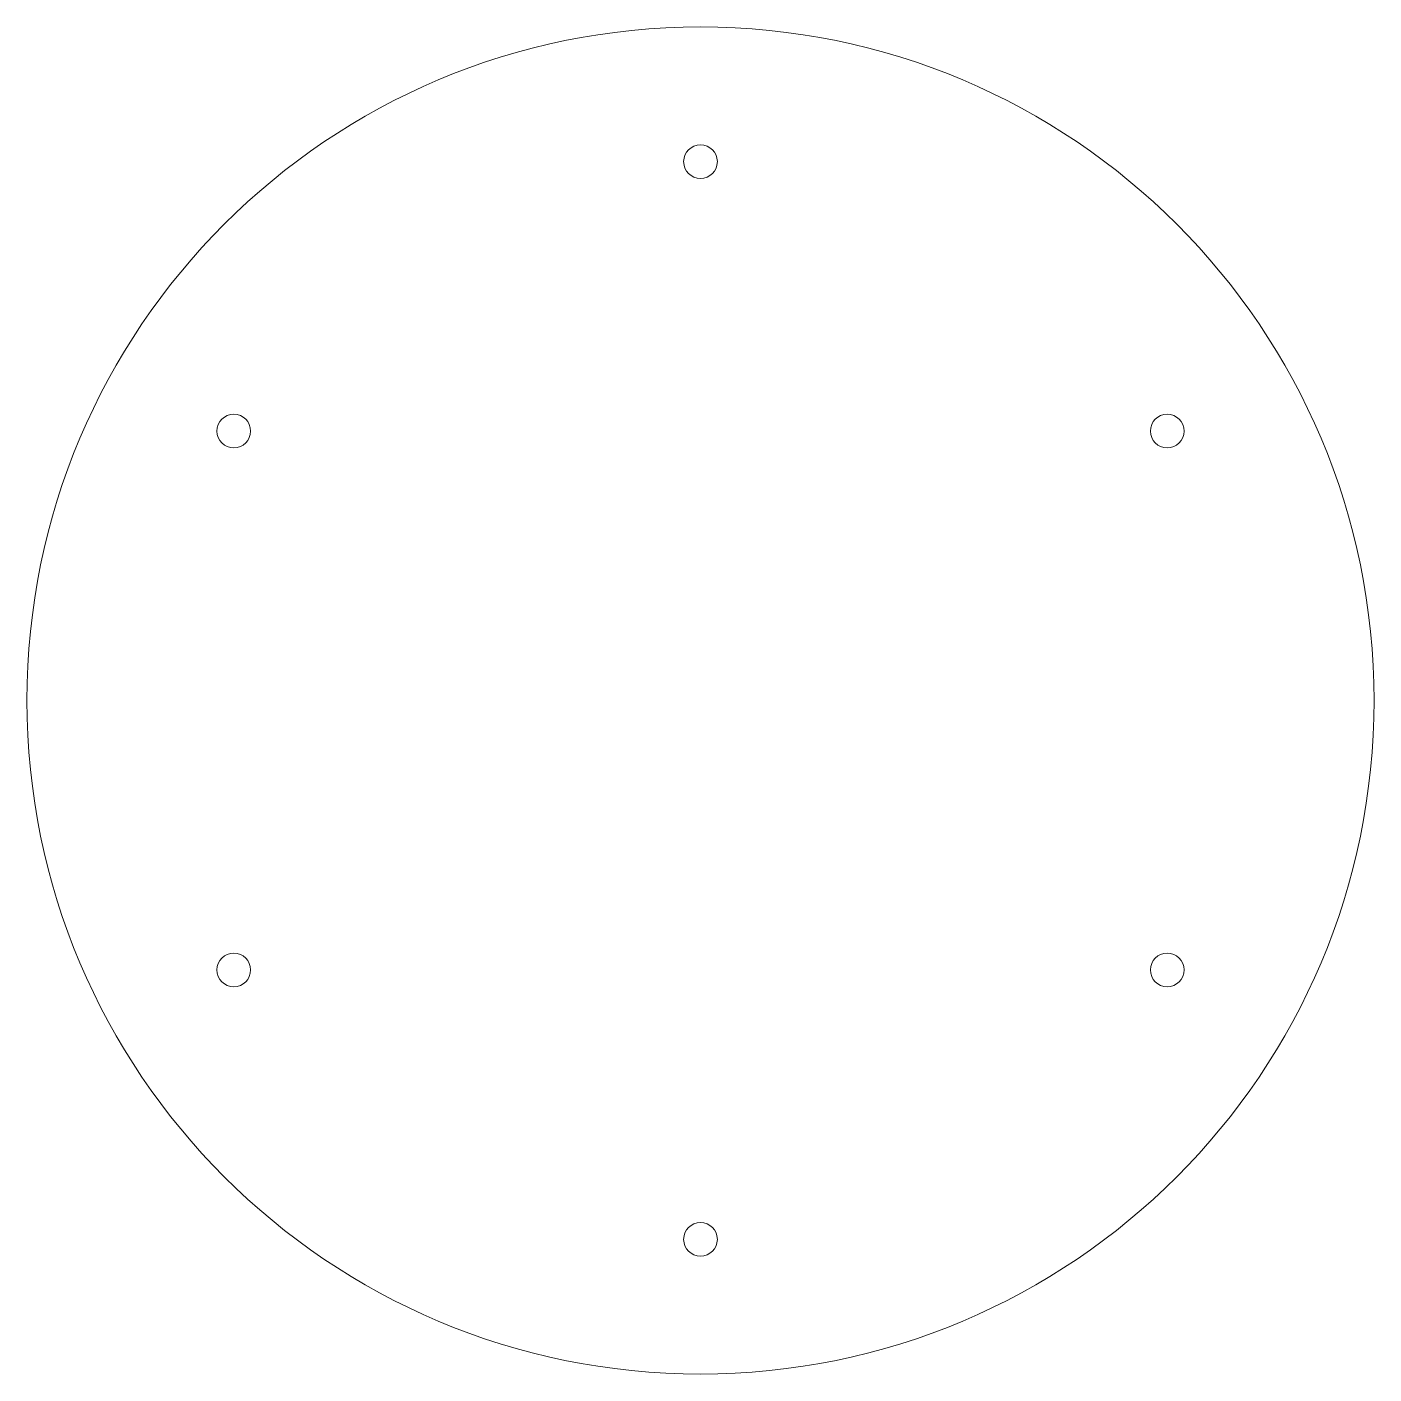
# Model space of a CAD drawing. Header units: millimetres. Extents: x -80 to 80, y -80 to 80.
import ezdxf

# ---------------------------------------------------------------- set-up
doc = ezdxf.new("R2010")
doc.units = ezdxf.units.MM

msp = doc.modelspace()

# ---------------------------------------------------------------- linework, layer by layer
at = {"color": 7, "linetype": 'Continuous', "lineweight": 15}
for centre, radius in [((0, 0), 80), ((0, 64), 2), ((-55.43, 32), 2), ((55.43, 32), 2), ((-55.43, -32), 2), ((55.43, -32), 2), ((0, -64), 2)]:
    msp.add_circle(centre, radius, dxfattribs=at)

doc.saveas('drawing.dxf')
